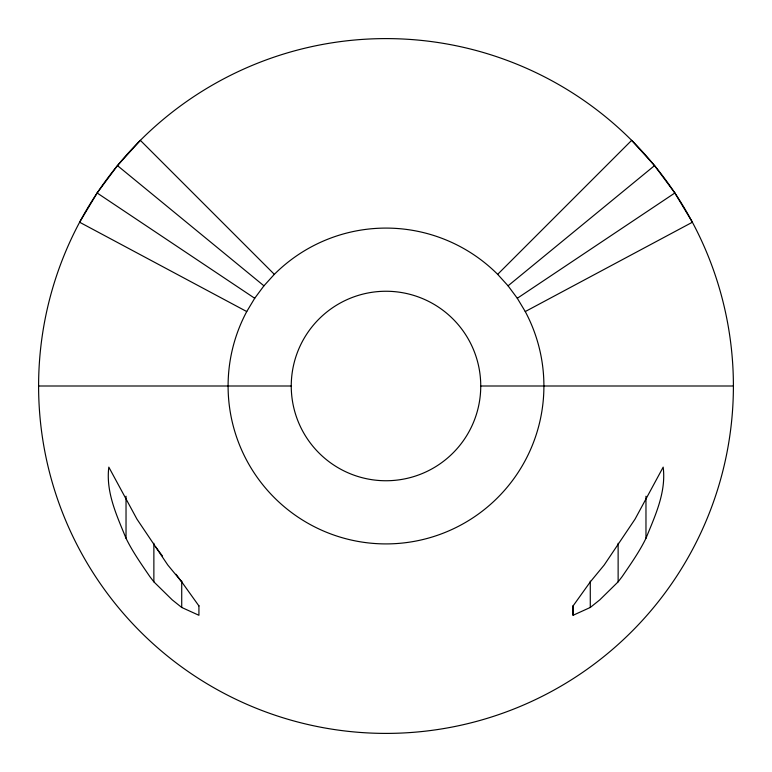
<?xml version="1.0" encoding="UTF-8"?>
<svg xmlns="http://www.w3.org/2000/svg" width="772" height="772" viewBox="0 0 772 772"><rect width="100%" height="100%" fill="white"/><g stroke="black" fill="none" stroke-linecap="round" stroke-linejoin="round"><path stroke-width="1.16" d="M573.075 615.284L573.075 605.933L590.281 581.905L604.206 565.007L635.057 519.122L663.177 467.128C666.323 492.256 655.177 515.619 645.971 538.296C639.351 551.845 630.647 564.11 622.193 576.539L618.131 581.847L599.825 599.825L590.281 607.467L573.075 615.284L573.094 605.566M97.147 192.99L79.622 222.239L246.741 311.56A157.913 157.913 0 0 0 386 543.913A157.913 157.913 0 0 0 525.259 311.56L692.378 222.239L674.853 192.99L654.54 165.613L631.65 140.35L497.66 274.34A157.913 157.913 0 0 0 274.34 274.34L140.35 140.35L117.46 165.613L97.147 192.99L254.702 298.272L246.741 311.56M254.702 298.272L263.937 285.823L274.34 274.34M525.259 311.56L517.298 298.272L508.063 285.823L654.54 165.613M517.298 298.272L674.853 192.99M38.6 386L291.256 386M480.744 386A94.744 94.744 0 0 1 338.628 468.054A94.744 94.744 0 0 1 338.628 303.946A94.744 94.744 0 0 1 480.744 386L733.4 386A347.4 347.4 0 0 1 212.3 686.858A347.4 347.4 0 0 1 212.3 85.142A347.4 347.4 0 0 1 733.4 386M198.925 605.933L181.719 581.905L167.794 565.007L136.943 519.122L108.823 467.128C105.677 492.256 116.823 515.619 126.029 538.296C132.649 551.845 141.353 564.11 149.807 576.539L153.869 581.847L172.175 599.825L181.719 607.467L198.925 615.284L198.925 605.663M117.46 165.613L263.937 285.823M497.66 274.34L508.063 285.823M155.413 546.576L162.525 556.12M176.035 574.262L181.719 581.905M645.971 496.213L645.971 538.296M618.131 543.285L618.131 581.847M590.281 581.123L590.281 607.467M181.719 581.123L181.719 607.467M153.869 543.285L153.869 581.847M126.029 496.213L126.029 538.296"/></g></svg>
